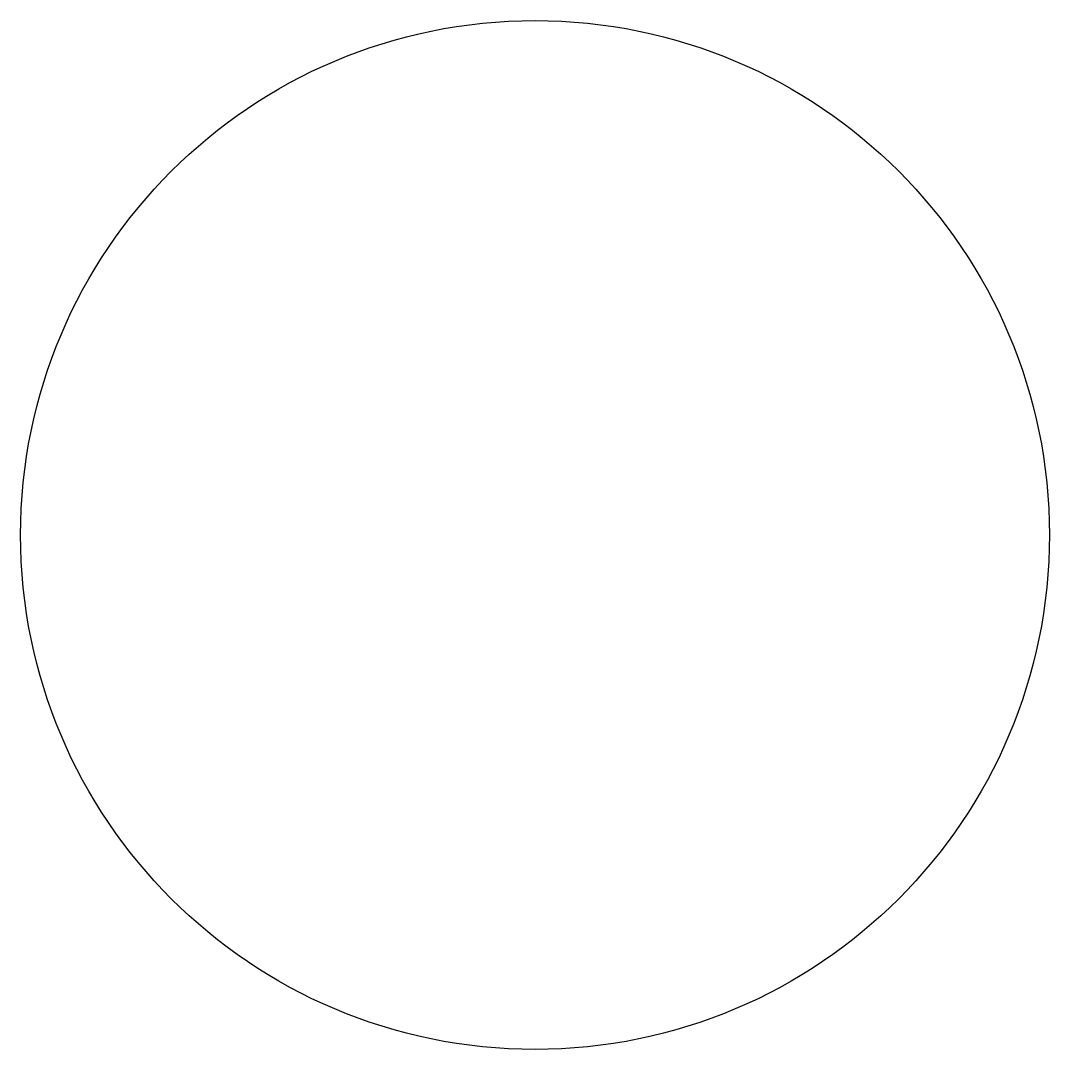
# Paper-space layout 'Blad4' of a CAD drawing. Header units: millimetres. Extents: x 6 to 8, y 8 to 10.
import ezdxf
from ezdxf.enums import TextEntityAlignment as Align

# ---------------------------------------------------------------- set-up
doc = ezdxf.new("R2010")
doc.units = ezdxf.units.MM

# ---------------------------------------------------------------- blocks, each defined once
blk = doc.blocks.new('Legenda Ø', base_point=(5, 7, 2))
blk.add_circle((5, 7), 1)
at = {"oblique": -25, "width": 0.86}
blk.add_attdef('TAG_6', text='', height=1.3, rotation=-90, dxfattribs=at).set_placement((11.2, 7.4, 2), align=Align.RIGHT)
at = {"extrusion": (0, 0, -1), "oblique": 15, "flags": 1}
for tag, height, rotation, width, p in [('PROJECTNAAM', 0.6, -90, 0.72, (8.4, 8.8, 2)), ('TAG_11', 1.8, 270, 0.96, (13.2, 6.4, 2))]:
    blk.add_attdef(tag, text='', height=height, rotation=rotation, dxfattribs=dict(at, width=width)).set_placement(p, align=Align.BOTTOM_CENTER)
at = {"oblique": 15, "width": 0.78}
blk.add_attdef('TAG_2', text='', height=0.9, rotation=90, dxfattribs=at).set_placement((9.6, 8.2, 2), align=Align.CENTER)
at = {"extrusion": (0, 0, -1), "width": 0.88, "flags": 1}
blk.add_attdef('TAG_7', text='', height=1.4, dxfattribs=at).set_placement((11.6, 7.2, 2), align=Align.BOTTOM_LEFT)
for tag, p, height, rotation, width in [('DATUM1', (6, 8, 3), 0.5, -145, 0.7), ('TAG_10', (14.4, 4.4, 4.2), 1.7, 180, 0.94)]:
    blk.add_attdef(tag, p, '', height=height, rotation=rotation, dxfattribs=dict(width=width))
at = {"extrusion": (0, 0, -1), "oblique": -25, "width": 0.8, "flags": 1}
blk.add_attdef('TAG_3', text='', height=1, rotation=180, dxfattribs=at).set_placement((10, 8, 2), align=Align.BOTTOM_RIGHT)
at = {"extrusion": (0.3, 0.4, 1), "oblique": -25, "width": 0.98, "flags": 2}
blk.add_attdef('TAG_12', text='', height=1.9, rotation=-145, dxfattribs=at).set_placement((13.6, 6.2, 2), align=Align.MIDDLE_RIGHT)
at = {"extrusion": (0.3, 0.4, 1), "oblique": 15, "width": 0.9, "flags": 2}
blk.add_attdef('TAG_8', text='', height=1.5, rotation=35, dxfattribs=at).set_placement((12, 7, 2), align=Align.MIDDLE_CENTER)
at = {"extrusion": (0.3, 0.4, 1), "width": 0.82, "flags": 2}
blk.add_attdef('TAG_4', text='', height=1.1, rotation=270, dxfattribs=at).set_placement((10.4, 7.8, 2), align=Align.MIDDLE_LEFT)
at = {"extrusion": (0.0001, 0.5, 1), "flags": 3}
blk.add_attdef('TAG_13', text='', height=2, rotation=-90, dxfattribs=at).set_placement((14, 6, 2), align=Align.TOP_LEFT)
at = {"extrusion": (0.3, 0.4, 1), "oblique": -25, "width": 0.74, "flags": 2}
blk.add_attdef('TAG_0', text='', height=0.7, dxfattribs=at).set_placement((8.8, 8.6, 2), align=Align.MIDDLE_RIGHT)
at = {"extrusion": (0.0001, 0.5, 1), "oblique": -25, "width": 0.92, "flags": 3}
blk.add_attdef('TAG_9', text='', height=1.6, rotation=90, dxfattribs=at).set_placement((12.4, 6.8, 2), align=Align.TOP_RIGHT)
at = {"extrusion": (0.0001, 0.5, 1), "oblique": 15, "width": 0.84, "flags": 3}
blk.add_attdef('TAG_5', text='', height=1.2, rotation=-145, dxfattribs=at).set_placement((10.8, 7.6, 2), align=Align.TOP_CENTER)
at = {"extrusion": (0.0001, 0.5, 1), "width": 0.76, "flags": 3}
blk.add_attdef('TAG_1', text='', height=0.8, rotation=35, dxfattribs=at).set_placement((9.2, 8.4, 2), align=Align.TOP_LEFT)

psp = doc.layouts.new('Blad4')

# ---------------------------------------------------------------- block references
psp.add_blockref('Legenda Ø', (7, 9))

doc.saveas('drawing.dxf')
